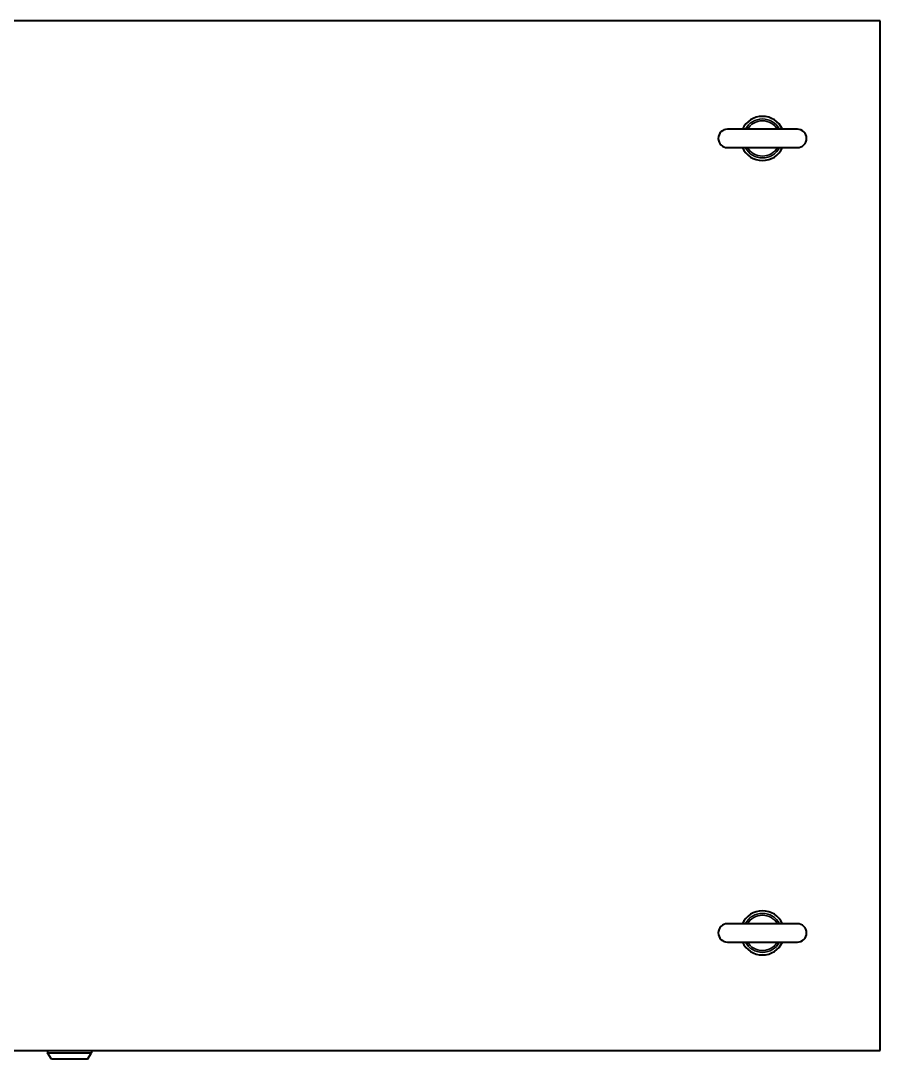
# Model space of a CAD drawing. Header units: millimetres. Extents: x 0 to 8410, y 0 to 5940.
# Drawn here: x 2624 to 3208, y 4333 to 5039 of the extents above; entities that cross this region are included whole.
import ezdxf

# ---------------------------------------------------------------- set-up
doc = ezdxf.new("R2010")
doc.units = ezdxf.units.MM
doc.header["$LTSCALE"] = 10
doc.layers.add('가시적인 것(ISO)', color=3, linetype='Continuous', lineweight=40)
doc.layers.add('가시적인 좁은 것(ISO)', color=3, linetype='Continuous', lineweight=35)

msp = doc.modelspace()

# ---------------------------------------------------------------- linework, layer by layer
at = {"layer": '가시적인 것(ISO)'}
for p, q in [((3208.1107, 5039.1572), (1908.1107, 5039.1572)), ((3208.1107, 4339.1572), (3208.1107, 5039.1572)), ((3151.8607, 4965.4072), (3104.3607, 4965.4072)), ((3104.3607, 4952.9072), (3151.8607, 4952.9072)), ((3151.8607, 4425.4072), (3104.3607, 4425.4072)), ((3104.3607, 4412.9072), (3151.8607, 4412.9072)), ((1908.1107, 4339.1572), (3208.1107, 4339.1572)), ((2642.3607, 4339.1572), (2642.3607, 4337.6572)), ((2642.3607, 4337.6572), (2672.3607, 4337.6572)), ((2645.1107, 4333.2572), (2642.3607, 4337.6572)), ((2669.6107, 4333.2572), (2672.3607, 4337.6572)), ((2672.3607, 4339.1572), (2672.3607, 4337.6572)), ((2669.6107, 4333.2572), (2645.1107, 4333.2572))]:
    msp.add_line(p, q, dxfattribs=at)
for centre, radius, start, end in [((3128.1107, 4959.1572), 15, 24.6243184, 155.3756816), ((3104.3607, 4959.1572), 6.25, 90, 270), ((3151.8607, 4959.1572), 6.25, 270, 90), ((3128.1107, 4959.1572), 15, 204.6243184, 335.3756816), ((3128.1107, 4419.1572), 15, 24.6243184, 155.3756816), ((3104.3607, 4419.1572), 6.25, 90, 270), ((3151.8607, 4419.1572), 6.25, 270, 90), ((3128.1107, 4419.1572), 15, 204.6243184, 335.3756816)]:
    msp.add_arc(centre, radius, start, end, dxfattribs=at)
at = {"layer": '가시적인 좁은 것(ISO)'}
for centre, radius, start, end in [((3128.1107, 4959.1572), 13.2458, 28.1542849, 151.8457151), ((3128.1107, 4959.1572), 12.0035, 31.3779793, 148.6220207), ((3128.1107, 4959.1572), 13.2458, 208.1542849, 331.8457151), ((3128.1107, 4959.1572), 12.0035, 211.3779793, 328.6220207), ((3128.1107, 4419.1572), 13.2458, 28.1542849, 151.8457151), ((3128.1107, 4419.1572), 12.0035, 31.3779793, 148.6220207), ((3128.1107, 4419.1572), 13.2458, 208.1542849, 331.8457151), ((3128.1107, 4419.1572), 12.0035, 211.3779793, 328.6220207)]:
    msp.add_arc(centre, radius, start, end, dxfattribs=at)

doc.saveas('drawing.dxf')
